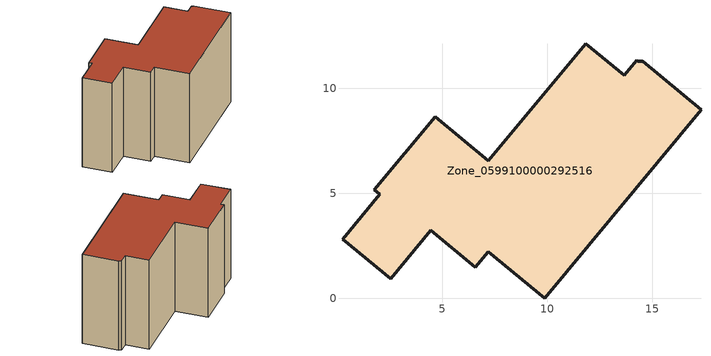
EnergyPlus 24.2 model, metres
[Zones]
Zone_0599100000292516
 floor ground (C_G): 14.55,11.28 17.31,8.98 9.89,0 7.18,2.23 6.57,1.49 4.46,3.24 2.54,0.93 0.25,2.83 2.04,4.96 1.76,5.16 4.66,8.66 7.2,6.55 11.83,12.13 13.65,10.61 14.25,11.33 14.3,11.28 z0
 wall outside (C_F): 11.83,12.13 7.2,6.55 4.66,8.66 1.76,5.16 2.04,4.96 0.25,2.83 2.54,0.93 4.46,3.24 6.57,1.49 7.18,2.23 9.89,0 17.31,8.98 14.55,11.28 14.3,11.28 14.25,11.33 13.65,10.61 11.83,12.13 z0:9.72
 roof outside (C_R): 14.55,11.28 14.3,11.28 14.25,11.33 13.65,10.61 11.83,12.13 7.2,6.55 4.66,8.66 1.76,5.16 2.04,4.96 0.25,2.83 2.54,0.93 4.46,3.24 6.57,1.49 7.18,2.23 9.89,0 17.31,8.98 z9.72
[BUILDING]
Pand.0599100000292516: North Axis=0; Terrain=City; Loads Convergence Tolerance Value=0.04; Temperature Convergence Tolerance Value=0.4; Solar Distribution=FullExterior; Maximum Number of Warmup Days=25; Minimum Number of Warmup Days=1
[Site:Location]
Rotterdam.The.Hague.AP_ZH_NLD Design_Conditions: Latitude=51.96; Longitude=4.45; Time Zone=1; Elevation=-4.5
[SITE:GROUNDTEMPERATURE:BUILDINGSURFACE]
18, 18, 18, 18, 18, 18, 18, 18, 18, 18, 18, 18
[MATERIAL] Thermal Absorptance=0.9; Solar Absorptance=0.7; Visible Absorptance=0.7
Name | Roughness | Thickness | Conductivity | Density | Specific Heat
G.TC.1946 | MediumSmooth | 0.15 | 1 | 540 | 1210
F.TC.1946 | Rough | 0.3 | 0.857143 | 1920 | 840
R.TC.1946 | MediumRough | 0.2 | 0.909091 | 1500 | 1000
[CONSTRUCTION]
C_G: G.TC.1946
C_F: F.TC.1946
C_R: R.TC.1946
[ZONE]
Zone_0599100000292516: Type=1; Multiplier=1; Ceiling Height=Autocalculate; Volume=Autocalculate; Floor Area=autocalculate; Part of Total Floor Area=Yes
[ZONEINFILTRATION:DESIGNFLOWRATE]
Infil_Zone_0599100000292516: Zone or ZoneList or Space or SpaceList=Zone_0599100000292516; Schedule=AlwaysOn; Design Flow Rate Calculation Method=Flow/Area; Flow Rate per Floor Area=0.003; Constant Term Coefficient=1; Temperature Term Coefficient=0; Velocity Term Coefficient=0; Velocity Squared Term Coefficient=0
[HVACTEMPLATE:ZONE:IDEALLOADSAIRSYSTEM]
Zone_0599100000292516: Maximum Heating Supply Air Temperature=50; Minimum Cooling Supply Air Temperature=13; Maximum Heating Supply Air Humidity Ratio=0.0156; Minimum Cooling Supply Air Humidity Ratio=0.0077; Heating Limit=NoLimit; Cooling Limit=NoLimit; Dehumidification Control Type=ConstantSensibleHeatRatio; Cooling Sensible Heat Ratio=0.7; Dehumidification Setpoint=60; Humidification Control Type=None; Humidification Setpoint=30; Outdoor Air Method=None; Outdoor Air Flow Rate per Person=0.00944; Outdoor Air Flow Rate per Zone Floor Area=0; Outdoor Air Flow Rate per Zone=0; Demand Controlled Ventilation Type=None; Outdoor Air Economizer Type=NoEconomizer; Heat Recovery Type=None; Sensible Heat Recovery Effectiveness=0.7; Latent Heat Recovery Effectiveness=0.65
[ZONECONTROL:THERMOSTAT]
ThermostatControl_Zone_0599100000292516: Zone or ZoneList=Zone_0599100000292516; Control Type Schedule=DualSetpointControlType; Control 1=Thermostat_Zone_0599100000292516; Temperature Difference Between Cutout And Setpoint=0
[THERMOSTATSETPOINT:DUALSETPOINT]
Thermostat_Zone_0599100000292516: Heating Setpoint Temperature Schedule=HeatingSetpoint_Zone_0599100000292516; Cooling Setpoint Temperature Schedule=CoolingSetpoint_Zone_0599100000292516
[SCHEDULE:COMPACT]
HeatingSetpoint_Zone_0599100000292516: Through: 12/31, For: AllDays, Until: 24:00, 21
CoolingSetpoint_Zone_0599100000292516: Through: 12/31, For: AllDays, Until: 24:00, 24
DualSetpointControlType: Through: 12/31, For: AllDays, Until: 24:00, 4
AlwaysOn: Through: 12/31, For: AllDays, Until: 24:00, 1
